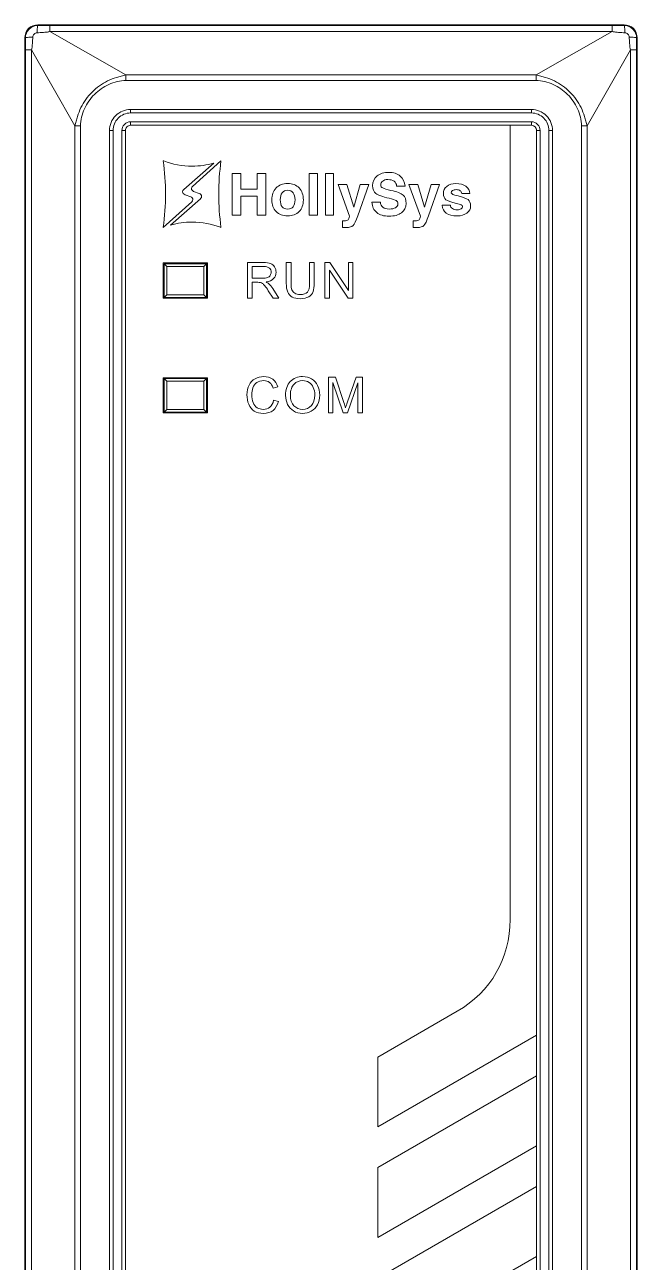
# Model space of a CAD drawing. Header units: millimetres. Extents: x 33157 to 59611, y -29750 to 1750.
# Drawn here: x 53864.6 to 53899.3, y -944.2 to -874.1 of the extents above; entities that cross this region are included whole.
import ezdxf

# ---------------------------------------------------------------- set-up
doc = ezdxf.new("R2010")
doc.units = ezdxf.units.MM
doc.layers.add('layer 1', color=7, linetype='Continuous', lineweight=18)

msp = doc.modelspace()

# ---------------------------------------------------------------- linework, layer by layer
at = {"layer": 'layer 1', "lineweight": 9}
for p, q in [((53865.355, -874.053), (53865.355, -874.09)), ((53866.019, -874.091), (53866.019, -874.433)), ((53897.891, -874.091), (53897.891, -874.433)), ((53898.555, -874.053), (53898.555, -874.09)), ((53864.605, -874.803), (53864.605, -973.303)), ((53899.305, -874.803), (53899.305, -874.803)), ((53899.305, -874.803), (53899.305, -973.303)), ((53864.643, -875.468), (53864.643, -875.468)), ((53864.643, -875.468), (53864.643, -972.639)), ((53864.985, -875.468), (53864.985, -875.468)), ((53864.985, -875.468), (53864.985, -972.639)), ((53898.926, -875.468), (53898.926, -972.639)), ((53899.267, -875.468), (53899.267, -972.639)), ((53870.336, -876.899), (53870.336, -877.216)), ((53893.574, -876.899), (53893.574, -877.216)), ((53870.605, -878.853), (53870.605, -879.053)), ((53893.305, -878.853), (53893.305, -879.053)), ((53867.451, -879.784), (53867.451, -968.323)), ((53867.767, -879.784), (53867.767, -968.323)), ((53869.405, -880.053), (53869.405, -880.053)), ((53869.405, -880.053), (53869.405, -968.053)), ((53869.605, -880.053), (53869.605, -880.053)), ((53869.605, -880.053), (53869.605, -968.053)), ((53870.105, -880.053), (53870.105, -968.053)), ((53870.305, -880.053), (53870.305, -968.053)), ((53870.605, -879.553), (53870.605, -879.753)), ((53893.305, -879.553), (53893.305, -879.753)), ((53893.605, -880.053), (53893.605, -880.053)), ((53893.605, -880.053), (53893.605, -968.053)), ((53893.805, -880.053), (53893.805, -880.053)), ((53893.805, -880.053), (53893.805, -968.053)), ((53894.305, -880.053), (53894.305, -968.053)), ((53894.505, -880.053), (53894.505, -968.053)), ((53896.143, -879.784), (53896.143, -879.784)), ((53896.143, -879.784), (53896.143, -968.323)), ((53896.459, -879.784), (53896.459, -879.784)), ((53896.459, -879.784), (53896.459, -968.323)), ((53872.455, -887.553), (53872.455, -889.553)), ((53872.505, -887.603), (53872.505, -889.503)), ((53872.655, -887.753), (53872.655, -889.353)), ((53874.755, -887.753), (53874.755, -889.353)), ((53874.905, -887.603), (53874.905, -889.503)), ((53874.955, -887.553), (53874.955, -889.553)), ((53872.455, -894.053), (53872.455, -896.053)), ((53874.955, -894.053), (53874.955, -896.053)), ((53872.505, -894.103), (53872.505, -896.003)), ((53872.655, -894.253), (53872.655, -895.853)), ((53874.755, -894.253), (53874.755, -895.853)), ((53874.905, -894.103), (53874.905, -896.003))]:
    msp.add_line(p, q, dxfattribs=at)
for points, knots in [([(53865.355, -874.053), (53865.156, -874.053), (53864.965, -874.132), (53864.825, -874.273), (53864.684, -874.414), (53864.605, -874.604), (53864.605, -874.803)], [0, 0, 0, 0, 169508.955892, 169508.955892, 169508.955892, 339017.911783, 339017.911783, 339017.911783, 339017.911783]), ([(53865.355, -874.09), (53865.166, -874.09), (53864.984, -874.165), (53864.851, -874.299), (53864.717, -874.433), (53864.642, -874.614), (53864.642, -874.803)], [0, 0, 0, 0, 169509.108378, 169509.108378, 169509.108378, 339018.216756, 339018.216756, 339018.216756, 339018.216756]), ([(53865.355, -874.09), (53865.351, -874.091), (53865.348, -874.095), (53865.345, -874.099), (53865.341, -874.107), (53865.338, -874.115), (53865.336, -874.123), (53865.332, -874.136), (53865.329, -874.148), (53865.327, -874.161), (53865.324, -874.178), (53865.321, -874.195), (53865.319, -874.212), (53865.313, -874.257), (53865.309, -874.302), (53865.306, -874.347), (53865.303, -874.402), (53865.301, -874.456), (53865.3, -874.511)], [0, 0, 0, 0, 143909.973189, 143909.973189, 143909.973189, 287819.946378, 287819.946378, 287819.946378, 431729.919566, 431729.919566, 431729.919566, 575639.892755, 575639.892755, 575639.892755, 719549.865944, 719549.865944, 719549.865944, 863459.839133, 863459.839133, 863459.839133, 863459.839133]), ([(53865.3, -874.511), (53865.36, -874.507), (53865.42, -874.504), (53865.48, -874.5), (53865.541, -874.497), (53865.601, -874.493), (53865.661, -874.488), (53865.721, -874.483), (53865.781, -874.477), (53865.842, -874.47), (53865.902, -874.463), (53865.963, -874.455), (53866.019, -874.433)], [0, 0, 0, 0, 150311.187247, 150311.187247, 150311.187247, 300622.374493, 300622.374493, 300622.374493, 450933.56174, 450933.56174, 450933.56174, 601244.748986, 601244.748986, 601244.748986, 601244.748986]), ([(53897.891, -874.433), (53897.919, -874.444), (53897.949, -874.451), (53897.978, -874.456), (53898.008, -874.462), (53898.038, -874.466), (53898.068, -874.47), (53898.128, -874.478), (53898.189, -874.483), (53898.249, -874.488), (53898.309, -874.493), (53898.37, -874.497), (53898.43, -874.5), (53898.49, -874.504), (53898.55, -874.507), (53898.611, -874.511)], [0, 0, 0, 0, 146470.775448, 146470.775448, 146470.775448, 292941.550896, 292941.550896, 292941.550896, 439412.326344, 439412.326344, 439412.326344, 585883.101791, 585883.101791, 585883.101791, 732353.877239, 732353.877239, 732353.877239, 732353.877239]), ([(53899.305, -874.803), (53899.305, -874.604), (53899.226, -874.414), (53899.085, -874.273), (53898.945, -874.132), (53898.754, -874.053), (53898.555, -874.053)], [0, 0, 0, 0, 169615.80112, 169615.80112, 169615.80112, 339231.60224, 339231.60224, 339231.60224, 339231.60224]), ([(53899.268, -874.803), (53899.268, -874.614), (53899.193, -874.433), (53899.059, -874.299), (53898.926, -874.165), (53898.744, -874.09), (53898.555, -874.09)], [0, 0, 0, 0, 169615.795303, 169615.795303, 169615.795303, 339231.590606, 339231.590606, 339231.590606, 339231.590606]), ([(53898.555, -874.09), (53898.559, -874.091), (53898.562, -874.095), (53898.565, -874.099), (53898.569, -874.107), (53898.572, -874.115), (53898.574, -874.123), (53898.578, -874.136), (53898.581, -874.148), (53898.583, -874.161), (53898.587, -874.178), (53898.589, -874.195), (53898.591, -874.212), (53898.597, -874.257), (53898.601, -874.302), (53898.604, -874.347), (53898.607, -874.402), (53898.61, -874.456), (53898.611, -874.511)], [0, 0, 0, 0, 143998.070346, 143998.070346, 143998.070346, 287996.140691, 287996.140691, 287996.140691, 431994.211037, 431994.211037, 431994.211037, 575992.281383, 575992.281383, 575992.281383, 719990.351728, 719990.351728, 719990.351728, 863988.422074, 863988.422074, 863988.422074, 863988.422074]), ([(53864.642, -874.803), (53864.643, -874.799), (53864.647, -874.796), (53864.651, -874.794), (53864.659, -874.789), (53864.667, -874.786), (53864.675, -874.784), (53864.687, -874.781), (53864.7, -874.778), (53864.713, -874.775), (53864.73, -874.772), (53864.747, -874.769), (53864.764, -874.767), (53864.809, -874.761), (53864.854, -874.757), (53864.899, -874.755), (53864.953, -874.751), (53865.008, -874.749), (53865.062, -874.748)], [0, 0, 0, 0, 143909.196778, 143909.196778, 143909.196778, 287818.393556, 287818.393556, 287818.393556, 431727.590334, 431727.590334, 431727.590334, 575636.787113, 575636.787113, 575636.787113, 719545.983891, 719545.983891, 719545.983891, 863455.180669, 863455.180669, 863455.180669, 863455.180669]), ([(53864.985, -875.468), (53864.996, -875.439), (53865.003, -875.41), (53865.008, -875.38), (53865.014, -875.35), (53865.018, -875.32), (53865.022, -875.29), (53865.029, -875.23), (53865.035, -875.17), (53865.04, -875.109), (53865.044, -875.049), (53865.048, -874.989), (53865.052, -874.929), (53865.056, -874.868), (53865.059, -874.808), (53865.062, -874.748)], [0, 0, 0, 0, 146382.516206, 146382.516206, 146382.516206, 292765.032413, 292765.032413, 292765.032413, 439147.548619, 439147.548619, 439147.548619, 585530.064825, 585530.064825, 585530.064825, 731912.581032, 731912.581032, 731912.581032, 731912.581032]), ([(53865.062, -874.748), (53865.066, -874.688), (53865.094, -874.629), (53865.137, -874.585), (53865.181, -874.542), (53865.24, -874.514), (53865.3, -874.511)], [0, 0, 0, 0, 169510.942541, 169510.942541, 169510.942541, 339021.885082, 339021.885082, 339021.885082, 339021.885082]), ([(53898.611, -874.511), (53898.67, -874.514), (53898.729, -874.542), (53898.773, -874.585), (53898.817, -874.629), (53898.845, -874.688), (53898.848, -874.748)], [0, 0, 0, 0, 169615.740918, 169615.740918, 169615.740918, 339231.481836, 339231.481836, 339231.481836, 339231.481836]), ([(53899.268, -874.803), (53899.268, -874.799), (53899.263, -874.796), (53899.259, -874.794), (53899.251, -874.789), (53899.243, -874.786), (53899.235, -874.784), (53899.223, -874.781), (53899.21, -874.778), (53899.197, -874.775), (53899.18, -874.772), (53899.163, -874.769), (53899.146, -874.767), (53899.101, -874.761), (53899.056, -874.757), (53899.011, -874.755), (53898.957, -874.751), (53898.902, -874.749), (53898.848, -874.748)], [0, 0, 0, 0, 144000.557112, 144000.557112, 144000.557112, 288001.114225, 288001.114225, 288001.114225, 432001.671337, 432001.671337, 432001.671337, 576002.228449, 576002.228449, 576002.228449, 720002.785562, 720002.785562, 720002.785562, 864003.342674, 864003.342674, 864003.342674, 864003.342674]), ([(53898.848, -874.748), (53898.851, -874.808), (53898.854, -874.868), (53898.858, -874.929), (53898.862, -874.989), (53898.866, -875.049), (53898.871, -875.109), (53898.875, -875.17), (53898.881, -875.23), (53898.888, -875.29), (53898.895, -875.35), (53898.904, -875.411), (53898.926, -875.468)], [0, 0, 0, 0, 150403.958262, 150403.958262, 150403.958262, 300807.916523, 300807.916523, 300807.916523, 451211.874785, 451211.874785, 451211.874785, 601615.833046, 601615.833046, 601615.833046, 601615.833046]), ([(53870.336, -876.899), (53870.248, -876.921), (53870.159, -876.941), (53870.071, -876.962), (53869.983, -876.984), (53869.895, -877.009), (53869.808, -877.036), (53869.635, -877.09), (53869.465, -877.156), (53869.302, -877.236), (53869.138, -877.316), (53868.982, -877.409), (53868.833, -877.514), (53868.685, -877.619), (53868.546, -877.737), (53868.417, -877.866), (53868.289, -877.994), (53868.171, -878.134), (53868.066, -878.282), (53867.96, -878.43), (53867.867, -878.587), (53867.788, -878.75), (53867.708, -878.914), (53867.642, -879.083), (53867.587, -879.257), (53867.56, -879.343), (53867.536, -879.431), (53867.514, -879.519), (53867.492, -879.607), (53867.473, -879.696), (53867.451, -879.784)], [0, 0, 0, 0, 138801.520947, 138801.520947, 138801.520947, 277603.041894, 277603.041894, 277603.041894, 416404.56284, 416404.56284, 416404.56284, 555206.083787, 555206.083787, 555206.083787, 694007.604734, 694007.604734, 694007.604734, 832809.125681, 832809.125681, 832809.125681, 971610.646628, 971610.646628, 971610.646628, 1110412.167574, 1110412.167574, 1110412.167574, 1249213.688521, 1249213.688521, 1249213.688521, 1388015.209468, 1388015.209468, 1388015.209468, 1388015.209468]), ([(53870.336, -877.216), (53870.17, -877.216), (53870.003, -877.238), (53869.841, -877.276), (53869.679, -877.314), (53869.521, -877.367), (53869.369, -877.435), (53869.066, -877.571), (53868.787, -877.764), (53868.551, -878), (53868.316, -878.236), (53868.123, -878.514), (53867.987, -878.817), (53867.919, -878.969), (53867.865, -879.127), (53867.827, -879.289), (53867.79, -879.452), (53867.767, -879.618), (53867.767, -879.784)], [0, 0, 0, 0, 143922.67596, 143922.67596, 143922.67596, 287845.35192, 287845.35192, 287845.35192, 431768.027881, 431768.027881, 431768.027881, 575690.703841, 575690.703841, 575690.703841, 719613.379801, 719613.379801, 719613.379801, 863536.055761, 863536.055761, 863536.055761, 863536.055761]), ([(53896.459, -879.784), (53896.437, -879.696), (53896.418, -879.607), (53896.396, -879.519), (53896.374, -879.431), (53896.35, -879.343), (53896.323, -879.257), (53896.268, -879.083), (53896.202, -878.913), (53896.122, -878.75), (53896.043, -878.587), (53895.95, -878.43), (53895.844, -878.282), (53895.739, -878.134), (53895.621, -877.994), (53895.493, -877.866), (53895.364, -877.737), (53895.225, -877.619), (53895.077, -877.514), (53894.929, -877.409), (53894.772, -877.316), (53894.608, -877.236), (53894.445, -877.156), (53894.275, -877.09), (53894.102, -877.036), (53894.015, -877.009), (53893.927, -876.984), (53893.839, -876.962), (53893.751, -876.941), (53893.663, -876.921), (53893.574, -876.899)], [0, 0, 0, 0, 138870.889552, 138870.889552, 138870.889552, 277741.779104, 277741.779104, 277741.779104, 416612.668656, 416612.668656, 416612.668656, 555483.558208, 555483.558208, 555483.558208, 694354.44776, 694354.44776, 694354.44776, 833225.337312, 833225.337312, 833225.337312, 972096.226864, 972096.226864, 972096.226864, 1110967.116416, 1110967.116416, 1110967.116416, 1249838.005969, 1249838.005969, 1249838.005969, 1388708.895521, 1388708.895521, 1388708.895521, 1388708.895521]), ([(53896.143, -879.784), (53896.143, -879.618), (53896.121, -879.452), (53896.083, -879.289), (53896.045, -879.127), (53895.991, -878.969), (53895.923, -878.817), (53895.787, -878.514), (53895.595, -878.236), (53895.359, -878), (53895.123, -877.764), (53894.844, -877.571), (53894.541, -877.435), (53894.389, -877.367), (53894.231, -877.314), (53894.069, -877.276), (53893.907, -877.238), (53893.741, -877.215), (53893.574, -877.216)], [0, 0, 0, 0, 143993.678512, 143993.678512, 143993.678512, 287987.357024, 287987.357024, 287987.357024, 431981.035535, 431981.035535, 431981.035535, 575974.714047, 575974.714047, 575974.714047, 719968.392559, 719968.392559, 719968.392559, 863962.071071, 863962.071071, 863962.071071, 863962.071071]), ([(53870.605, -878.853), (53870.287, -878.853), (53869.982, -878.98), (53869.757, -879.205), (53869.532, -879.43), (53869.405, -879.735), (53869.405, -880.053)], [0, 0, 0, 0, 169531.858361, 169531.858361, 169531.858361, 339063.716723, 339063.716723, 339063.716723, 339063.716723]), ([(53870.605, -879.053), (53870.34, -879.053), (53870.086, -879.159), (53869.898, -879.346), (53869.71, -879.534), (53869.605, -879.788), (53869.605, -880.053)], [0, 0, 0, 0, 169532.687288, 169532.687288, 169532.687288, 339065.374575, 339065.374575, 339065.374575, 339065.374575]), ([(53894.505, -880.053), (53894.505, -879.735), (53894.379, -879.43), (53894.154, -879.205), (53893.929, -878.98), (53893.623, -878.853), (53893.305, -878.853)], [0, 0, 0, 0, 169607.86881, 169607.86881, 169607.86881, 339215.737619, 339215.737619, 339215.737619, 339215.737619]), ([(53894.305, -880.053), (53894.305, -879.788), (53894.2, -879.534), (53894.012, -879.346), (53893.825, -879.159), (53893.57, -879.053), (53893.305, -879.053)], [0, 0, 0, 0, 169607.837258, 169607.837258, 169607.837258, 339215.674516, 339215.674516, 339215.674516, 339215.674516]), ([(53870.605, -879.553), (53870.472, -879.553), (53870.345, -879.606), (53870.252, -879.7), (53870.158, -879.794), (53870.105, -879.921), (53870.105, -880.053)], [0, 0, 0, 0, 169534.760079, 169534.760079, 169534.760079, 339069.520158, 339069.520158, 339069.520158, 339069.520158]), ([(53870.605, -879.753), (53870.526, -879.753), (53870.449, -879.785), (53870.393, -879.841), (53870.337, -879.897), (53870.305, -879.974), (53870.305, -880.053)], [0, 0, 0, 0, 169535.589158, 169535.589158, 169535.589158, 339071.178316, 339071.178316, 339071.178316, 339071.178316]), ([(53893.805, -880.053), (53893.805, -879.921), (53893.752, -879.794), (53893.659, -879.7), (53893.565, -879.606), (53893.438, -879.553), (53893.305, -879.553)], [0, 0, 0, 0, 169607.758702, 169607.758702, 169607.758702, 339215.517404, 339215.517404, 339215.517404, 339215.517404]), ([(53893.605, -880.053), (53893.605, -879.974), (53893.573, -879.897), (53893.517, -879.841), (53893.461, -879.785), (53893.385, -879.753), (53893.305, -879.753)], [0, 0, 0, 0, 169607.727239, 169607.727239, 169607.727239, 339215.454478, 339215.454478, 339215.454478, 339215.454478])]:
    msp.add_open_spline(points, degree=3, knots=knots, dxfattribs=at)
for points in [[(53898.555, -874.053), (53898.555, -874.053), (53865.355, -874.053), (53865.355, -874.053)], [(53865.355, -874.09), (53865.576, -874.091), (53865.798, -874.091), (53866.019, -874.091)], [(53866.019, -874.091), (53866.019, -874.091), (53897.891, -874.091), (53897.891, -874.091)], [(53866.019, -874.433), (53866.019, -874.433), (53897.891, -874.433), (53897.891, -874.433)], [(53866.019, -874.433), (53866.019, -874.433), (53870.336, -876.899), (53870.336, -876.899)], [(53897.891, -874.433), (53897.891, -874.433), (53893.574, -876.899), (53893.574, -876.899)], [(53897.891, -874.091), (53898.112, -874.091), (53898.334, -874.091), (53898.555, -874.09)], [(53864.642, -874.803), (53864.642, -874.803), (53864.605, -874.803), (53864.605, -874.803)], [(53864.643, -875.468), (53864.643, -875.246), (53864.642, -875.025), (53864.642, -874.803)], [(53899.268, -874.803), (53899.268, -875.025), (53899.267, -875.246), (53899.267, -875.468)], [(53899.268, -874.803), (53899.268, -874.803), (53899.305, -874.803), (53899.305, -874.803)], [(53864.643, -875.468), (53864.643, -875.468), (53864.985, -875.468), (53864.985, -875.468)], [(53864.985, -875.468), (53864.985, -875.468), (53867.451, -879.784), (53867.451, -879.784)], [(53898.926, -875.468), (53898.926, -875.468), (53896.459, -879.784), (53896.459, -879.784)], [(53899.267, -875.468), (53899.267, -875.468), (53898.926, -875.468), (53898.926, -875.468)], [(53893.574, -876.899), (53893.574, -876.899), (53870.336, -876.899), (53870.336, -876.899)], [(53893.574, -877.216), (53893.574, -877.216), (53870.336, -877.216), (53870.336, -877.216)], [(53870.605, -878.853), (53870.605, -878.853), (53893.305, -878.853), (53893.305, -878.853)], [(53870.605, -879.053), (53870.605, -879.053), (53893.305, -879.053), (53893.305, -879.053)], [(53867.767, -879.784), (53867.767, -879.784), (53867.451, -879.784), (53867.451, -879.784)], [(53869.405, -880.053), (53869.405, -880.053), (53869.605, -880.053), (53869.605, -880.053)], [(53870.305, -880.053), (53870.305, -880.053), (53870.105, -880.053), (53870.105, -880.053)], [(53893.305, -879.553), (53893.305, -879.553), (53870.605, -879.553), (53870.605, -879.553)], [(53893.305, -879.753), (53893.305, -879.753), (53870.605, -879.753), (53870.605, -879.753)], [(53893.605, -880.053), (53893.605, -880.053), (53893.805, -880.053), (53893.805, -880.053)], [(53894.505, -880.053), (53894.505, -880.053), (53894.305, -880.053), (53894.305, -880.053)], [(53896.143, -879.784), (53896.143, -879.784), (53896.459, -879.784), (53896.459, -879.784)], [(53874.955, -887.553), (53874.955, -887.553), (53872.455, -887.553), (53872.455, -887.553)], [(53872.505, -887.603), (53872.505, -887.603), (53874.955, -887.603), (53874.955, -887.603)], [(53872.505, -887.603), (53872.505, -887.603), (53872.655, -887.753), (53872.655, -887.753)], [(53874.755, -887.753), (53874.755, -887.753), (53872.655, -887.753), (53872.655, -887.753)], [(53874.905, -887.603), (53874.905, -887.603), (53874.755, -887.753), (53874.755, -887.753)], [(53872.505, -887.803), (53872.505, -887.803), (53872.455, -887.803), (53872.455, -887.803)], [(53872.505, -888.003), (53872.505, -888.003), (53872.455, -888.003), (53872.455, -888.003)], [(53872.455, -889.103), (53872.455, -889.103), (53872.505, -889.103), (53872.505, -889.103)], [(53872.455, -889.553), (53872.455, -889.553), (53874.955, -889.553), (53874.955, -889.553)], [(53872.455, -889.303), (53872.455, -889.303), (53872.505, -889.303), (53872.505, -889.303)], [(53872.505, -889.503), (53872.505, -889.503), (53874.955, -889.503), (53874.955, -889.503)], [(53872.505, -889.503), (53872.505, -889.503), (53872.655, -889.353), (53872.655, -889.353)], [(53872.655, -889.353), (53872.655, -889.353), (53874.755, -889.353), (53874.755, -889.353)], [(53874.905, -889.503), (53874.905, -889.503), (53874.755, -889.353), (53874.755, -889.353)], [(53874.955, -894.053), (53874.955, -894.053), (53872.455, -894.053), (53872.455, -894.053)], [(53872.505, -894.303), (53872.505, -894.303), (53872.455, -894.303), (53872.455, -894.303)], [(53872.505, -894.503), (53872.505, -894.503), (53872.455, -894.503), (53872.455, -894.503)], [(53872.505, -894.103), (53872.505, -894.103), (53874.955, -894.103), (53874.955, -894.103)], [(53872.505, -894.103), (53872.505, -894.103), (53872.655, -894.253), (53872.655, -894.253)], [(53874.755, -894.253), (53874.755, -894.253), (53872.655, -894.253), (53872.655, -894.253)], [(53874.905, -894.103), (53874.905, -894.103), (53874.755, -894.253), (53874.755, -894.253)], [(53872.455, -896.053), (53872.455, -896.053), (53874.955, -896.053), (53874.955, -896.053)], [(53872.455, -895.603), (53872.455, -895.603), (53872.505, -895.603), (53872.505, -895.603)], [(53872.455, -895.803), (53872.455, -895.803), (53872.505, -895.803), (53872.505, -895.803)], [(53872.505, -896.003), (53872.505, -896.003), (53874.955, -896.003), (53874.955, -896.003)], [(53872.505, -896.003), (53872.505, -896.003), (53872.655, -895.853), (53872.655, -895.853)], [(53872.655, -895.853), (53872.655, -895.853), (53874.755, -895.853), (53874.755, -895.853)], [(53874.905, -896.003), (53874.905, -896.003), (53874.755, -895.853), (53874.755, -895.853)]]:
    msp.add_open_spline(points, degree=3, dxfattribs=at)
at = {"layer": 'layer 1'}
for points, knots in [([(53892.105, -879.753), (53892.105, -879.753), (53893.305, -879.753), (53893.305, -879.753), (53893.47, -879.753), (53893.605, -879.888), (53893.605, -880.053), (53893.605, -880.053), (53893.605, -931.31), (53893.605, -931.31), (53893.605, -931.31), (53884.605, -936.506), (53884.605, -936.506), (53884.605, -936.506), (53884.605, -932.549), (53884.605, -932.549), (53884.605, -932.549), (53889.105, -929.951), (53889.105, -929.951), (53891.013, -928.849), (53892.105, -926.958), (53892.105, -924.755), (53892.105, -924.755), (53892.105, -879.753), (53892.105, -879.753)], [0, 0, 0, 0, 140774.351395, 140774.351395, 140774.351395, 281548.70279, 281548.70279, 281548.70279, 422323.054185, 422323.054185, 422323.054185, 563097.40558, 563097.40558, 563097.40558, 703871.756975, 703871.756975, 703871.756975, 844646.10837, 844646.10837, 844646.10837, 985420.459765, 985420.459765, 985420.459765, 1126194.81116, 1126194.81116, 1126194.81116, 1126194.81116]), ([(53874.01, -883.803), (53874.01, -883.803), (53874.01, -883.803), (53874.01, -883.803), (53874.01, -883.803), (53873.684, -883.684), (53873.684, -883.684), (53873.607, -883.667), (53873.549, -883.599), (53873.549, -883.517), (53873.549, -883.466), (53873.572, -883.421), (53873.608, -883.39), (53873.608, -883.39), (53873.608, -883.388), (53873.608, -883.388), (53873.608, -883.388), (53875.317, -881.894), (53875.317, -881.894), (53874.926, -882.006), (53874.514, -882.067), (53874.088, -882.067), (53873.521, -882.067), (53872.979, -881.96), (53872.48, -881.767), (53872.472, -881.764), (53872.463, -881.761), (53872.455, -881.758), (53872.455, -881.758), (53872.455, -881.769), (53872.455, -881.769), (53872.538, -882.384), (53872.581, -883.011), (53872.581, -883.648), (53872.581, -884.286), (53872.538, -884.913), (53872.455, -885.527), (53872.455, -885.527), (53872.455, -885.541), (53872.455, -885.541), (53872.455, -885.541), (53874.076, -884.088), (53874.076, -884.088), (53874.076, -884.088), (53874.076, -884.087), (53874.076, -884.087), (53874.108, -884.056), (53874.129, -884.013), (53874.129, -883.964), (53874.129, -883.889), (53874.079, -883.825), (53874.01, -883.803)], [0, 0, 0, 0, 135627.76017, 135627.76017, 135627.76017, 271255.52034, 271255.52034, 271255.52034, 406883.28051, 406883.28051, 406883.28051, 542511.04068, 542511.04068, 542511.04068, 678138.800849, 678138.800849, 678138.800849, 813766.561019, 813766.561019, 813766.561019, 949394.321189, 949394.321189, 949394.321189, 1085022.081359, 1085022.081359, 1085022.081359, 1220649.841529, 1220649.841529, 1220649.841529, 1356277.601699, 1356277.601699, 1356277.601699, 1491905.361869, 1491905.361869, 1491905.361869, 1627533.122039, 1627533.122039, 1627533.122039, 1763160.882209, 1763160.882209, 1763160.882209, 1898788.642378, 1898788.642378, 1898788.642378, 2034416.402548, 2034416.402548, 2034416.402548, 2170044.162718, 2170044.162718, 2170044.162718, 2305671.922888, 2305671.922888, 2305671.922888, 2305671.922888]), ([(53874.166, -883.495), (53874.166, -883.495), (53874.166, -883.495), (53874.166, -883.495), (53874.166, -883.495), (53874.492, -883.614), (53874.492, -883.614), (53874.57, -883.631), (53874.627, -883.699), (53874.627, -883.781), (53874.627, -883.832), (53874.604, -883.877), (53874.569, -883.908), (53874.569, -883.908), (53874.569, -883.91), (53874.569, -883.91), (53874.569, -883.91), (53872.86, -885.404), (53872.86, -885.404), (53873.25, -885.292), (53873.662, -885.232), (53874.088, -885.232), (53874.656, -885.232), (53875.198, -885.338), (53875.697, -885.532), (53875.705, -885.535), (53875.713, -885.537), (53875.722, -885.54), (53875.722, -885.54), (53875.722, -885.529), (53875.722, -885.529), (53875.639, -884.914), (53875.595, -884.287), (53875.595, -883.65), (53875.595, -883.012), (53875.639, -882.385), (53875.722, -881.771), (53875.722, -881.771), (53875.722, -881.757), (53875.722, -881.757), (53875.722, -881.757), (53874.1, -883.21), (53874.1, -883.21), (53874.1, -883.21), (53874.1, -883.211), (53874.1, -883.211), (53874.068, -883.242), (53874.048, -883.285), (53874.048, -883.334), (53874.048, -883.41), (53874.098, -883.473), (53874.166, -883.495)], [0, 0, 0, 0, 135632.907278, 135632.907278, 135632.907278, 271265.814556, 271265.814556, 271265.814556, 406898.721834, 406898.721834, 406898.721834, 542531.629113, 542531.629113, 542531.629113, 678164.536391, 678164.536391, 678164.536391, 813797.443669, 813797.443669, 813797.443669, 949430.350947, 949430.350947, 949430.350947, 1085063.258225, 1085063.258225, 1085063.258225, 1220696.165503, 1220696.165503, 1220696.165503, 1356329.072782, 1356329.072782, 1356329.072782, 1491961.98006, 1491961.98006, 1491961.98006, 1627594.887338, 1627594.887338, 1627594.887338, 1763227.794616, 1763227.794616, 1763227.794616, 1898860.701894, 1898860.701894, 1898860.701894, 2034493.609172, 2034493.609172, 2034493.609172, 2170126.51645, 2170126.51645, 2170126.51645, 2305759.423729, 2305759.423729, 2305759.423729, 2305759.423729]), ([(53876.358, -882.484), (53876.358, -882.484), (53876.603, -882.484), (53876.603, -882.484), (53876.603, -882.484), (53876.85, -882.484), (53876.85, -882.484), (53876.85, -882.484), (53876.85, -883.366), (53876.85, -883.366), (53876.85, -883.366), (53877.771, -883.366), (53877.771, -883.366), (53877.771, -883.366), (53877.771, -882.484), (53877.771, -882.484), (53877.771, -882.484), (53878.016, -882.484), (53878.016, -882.484), (53878.016, -882.484), (53878.263, -882.484), (53878.263, -882.484), (53878.263, -882.484), (53878.263, -884.839), (53878.263, -884.839), (53878.263, -884.839), (53878.018, -884.839), (53878.018, -884.839), (53878.018, -884.839), (53877.771, -884.839), (53877.771, -884.839), (53877.771, -884.839), (53877.771, -883.771), (53877.771, -883.771), (53877.771, -883.771), (53876.85, -883.771), (53876.85, -883.771), (53876.85, -883.771), (53876.85, -884.839), (53876.85, -884.839), (53876.85, -884.839), (53876.605, -884.839), (53876.605, -884.839), (53876.605, -884.839), (53876.358, -884.839), (53876.358, -884.839), (53876.358, -884.839), (53876.358, -882.484), (53876.358, -882.484)], [0, 0, 0, 0, 135947.358044, 135947.358044, 135947.358044, 271894.716089, 271894.716089, 271894.716089, 407842.074133, 407842.074133, 407842.074133, 543789.432178, 543789.432178, 543789.432178, 679736.790222, 679736.790222, 679736.790222, 815684.148267, 815684.148267, 815684.148267, 951631.506311, 951631.506311, 951631.506311, 1087578.864356, 1087578.864356, 1087578.864356, 1223526.2224, 1223526.2224, 1223526.2224, 1359473.580444, 1359473.580444, 1359473.580444, 1495420.938489, 1495420.938489, 1495420.938489, 1631368.296533, 1631368.296533, 1631368.296533, 1767315.654578, 1767315.654578, 1767315.654578, 1903263.012622, 1903263.012622, 1903263.012622, 2039210.370667, 2039210.370667, 2039210.370667, 2175157.728711, 2175157.728711, 2175157.728711, 2175157.728711]), ([(53880.725, -882.484), (53880.725, -882.484), (53880.954, -882.484), (53880.954, -882.484), (53880.954, -882.484), (53881.184, -882.484), (53881.184, -882.484), (53881.184, -882.484), (53881.184, -884.839), (53881.184, -884.839), (53881.184, -884.839), (53880.956, -884.839), (53880.956, -884.839), (53880.956, -884.839), (53880.725, -884.839), (53880.725, -884.839), (53880.725, -884.839), (53880.725, -882.484), (53880.725, -882.484)], [0, 0, 0, 0, 143962.377399, 143962.377399, 143962.377399, 287924.754798, 287924.754798, 287924.754798, 431887.132197, 431887.132197, 431887.132197, 575849.509597, 575849.509597, 575849.509597, 719811.886996, 719811.886996, 719811.886996, 863774.264395, 863774.264395, 863774.264395, 863774.264395]), ([(53881.637, -882.484), (53881.637, -882.484), (53881.866, -882.484), (53881.866, -882.484), (53881.866, -882.484), (53882.096, -882.484), (53882.096, -882.484), (53882.096, -882.484), (53882.096, -884.839), (53882.096, -884.839), (53882.096, -884.839), (53881.867, -884.839), (53881.867, -884.839), (53881.867, -884.839), (53881.637, -884.839), (53881.637, -884.839), (53881.637, -884.839), (53881.637, -882.484), (53881.637, -882.484)], [0, 0, 0, 0, 143964.792596, 143964.792596, 143964.792596, 287929.585192, 287929.585192, 287929.585192, 431894.377789, 431894.377789, 431894.377789, 575859.170385, 575859.170385, 575859.170385, 719823.962981, 719823.962981, 719823.962981, 863788.755577, 863788.755577, 863788.755577, 863788.755577]), ([(53885.675, -883.192), (53885.666, -883.08), (53885.617, -882.99), (53885.527, -882.925), (53885.438, -882.859), (53885.321, -882.826), (53885.177, -882.826), (53885.052, -882.826), (53884.954, -882.853), (53884.884, -882.908), (53884.813, -882.963), (53884.778, -883.04), (53884.778, -883.138), (53884.778, -883.208), (53884.815, -883.263), (53884.889, -883.301), (53884.961, -883.34), (53885.116, -883.385), (53885.352, -883.437), (53885.694, -883.514), (53885.924, -883.603), (53886.039, -883.703), (53886.154, -883.803), (53886.212, -883.962), (53886.212, -884.182), (53886.212, -884.403), (53886.125, -884.579), (53885.951, -884.708), (53885.777, -884.838), (53885.542, -884.903), (53885.245, -884.903), (53884.947, -884.903), (53884.714, -884.834), (53884.546, -884.696), (53884.379, -884.559), (53884.289, -884.363), (53884.277, -884.109), (53884.277, -884.109), (53884.751, -884.109), (53884.751, -884.109), (53884.756, -884.233), (53884.802, -884.329), (53884.887, -884.397), (53884.973, -884.464), (53885.092, -884.498), (53885.245, -884.498), (53885.402, -884.498), (53885.524, -884.472), (53885.612, -884.422), (53885.701, -884.371), (53885.745, -884.301), (53885.745, -884.211), (53885.745, -884.122), (53885.713, -884.057), (53885.649, -884.016), (53885.587, -883.974), (53885.455, -883.931), (53885.252, -883.886), (53884.878, -883.803), (53884.629, -883.712), (53884.502, -883.615), (53884.377, -883.519), (53884.315, -883.369), (53884.315, -883.165), (53884.315, -882.937), (53884.398, -882.755), (53884.563, -882.621), (53884.729, -882.487), (53884.953, -882.42), (53885.235, -882.42), (53885.499, -882.42), (53885.713, -882.49), (53885.879, -882.629), (53886.044, -882.768), (53886.136, -882.956), (53886.155, -883.192), (53886.155, -883.192), (53885.675, -883.192), (53885.675, -883.192)], [0, 0, 0, 0, 134119.717113, 134119.717113, 134119.717113, 268239.434226, 268239.434226, 268239.434226, 402359.151339, 402359.151339, 402359.151339, 536478.868452, 536478.868452, 536478.868452, 670598.585565, 670598.585565, 670598.585565, 804718.302679, 804718.302679, 804718.302679, 938838.019792, 938838.019792, 938838.019792, 1072957.736905, 1072957.736905, 1072957.736905, 1207077.454018, 1207077.454018, 1207077.454018, 1341197.171131, 1341197.171131, 1341197.171131, 1475316.888244, 1475316.888244, 1475316.888244, 1609436.605357, 1609436.605357, 1609436.605357, 1743556.32247, 1743556.32247, 1743556.32247, 1877676.039583, 1877676.039583, 1877676.039583, 2011795.756696, 2011795.756696, 2011795.756696, 2145915.473809, 2145915.473809, 2145915.473809, 2280035.190922, 2280035.190922, 2280035.190922, 2414154.908036, 2414154.908036, 2414154.908036, 2548274.625149, 2548274.625149, 2548274.625149, 2682394.342262, 2682394.342262, 2682394.342262, 2816514.059375, 2816514.059375, 2816514.059375, 2950633.776488, 2950633.776488, 2950633.776488, 3084753.493601, 3084753.493601, 3084753.493601, 3218873.210714, 3218873.210714, 3218873.210714, 3352992.927827, 3352992.927827, 3352992.927827, 3487112.64494, 3487112.64494, 3487112.64494, 3487112.64494]), ([(53878.848, -884.64), (53878.688, -884.476), (53878.607, -884.256), (53878.607, -883.978), (53878.607, -883.694), (53878.688, -883.469), (53878.848, -883.302), (53879.009, -883.135), (53879.226, -883.051), (53879.498, -883.051), (53879.773, -883.051), (53879.99, -883.135), (53880.15, -883.302), (53880.311, -883.469), (53880.391, -883.694), (53880.391, -883.978), (53880.391, -884.256), (53880.311, -884.476), (53880.15, -884.64), (53879.99, -884.803), (53879.773, -884.884), (53879.498, -884.884), (53879.226, -884.884), (53879.009, -884.803), (53878.848, -884.64)], [0, 0, 0, 0, 140756.698481, 140756.698481, 140756.698481, 281513.396962, 281513.396962, 281513.396962, 422270.095443, 422270.095443, 422270.095443, 563026.793924, 563026.793924, 563026.793924, 703783.492405, 703783.492405, 703783.492405, 844540.190886, 844540.190886, 844540.190886, 985296.889367, 985296.889367, 985296.889367, 1126053.587848, 1126053.587848, 1126053.587848, 1126053.587848]), ([(53879.811, -884.365), (53879.883, -884.275), (53879.919, -884.145), (53879.919, -883.973), (53879.919, -883.797), (53879.883, -883.664), (53879.811, -883.573), (53879.74, -883.482), (53879.635, -883.436), (53879.498, -883.436), (53879.361, -883.436), (53879.257, -883.482), (53879.186, -883.573), (53879.115, -883.664), (53879.079, -883.797), (53879.079, -883.973), (53879.079, -884.145), (53879.115, -884.275), (53879.186, -884.365), (53879.257, -884.455), (53879.361, -884.5), (53879.498, -884.5), (53879.635, -884.5), (53879.74, -884.455), (53879.811, -884.365)], [0, 0, 0, 0, 140757.904052, 140757.904052, 140757.904052, 281515.808104, 281515.808104, 281515.808104, 422273.712157, 422273.712157, 422273.712157, 563031.616209, 563031.616209, 563031.616209, 703789.520261, 703789.520261, 703789.520261, 844547.424313, 844547.424313, 844547.424313, 985305.328365, 985305.328365, 985305.328365, 1126063.232418, 1126063.232418, 1126063.232418, 1126063.232418]), ([(53883.466, -884.876), (53883.365, -885.17), (53883.279, -885.354), (53883.207, -885.429), (53883.136, -885.504), (53883.008, -885.541), (53882.824, -885.541), (53882.824, -885.541), (53882.605, -885.536), (53882.605, -885.536), (53882.605, -885.536), (53882.605, -885.168), (53882.605, -885.168), (53882.615, -885.172), (53882.645, -885.174), (53882.693, -885.174), (53882.816, -885.174), (53882.896, -885.149), (53882.933, -885.099), (53882.957, -885.067), (53882.98, -885.001), (53883.004, -884.9), (53883.004, -884.9), (53882.354, -883.097), (53882.354, -883.097), (53882.354, -883.097), (53882.607, -883.097), (53882.607, -883.097), (53882.607, -883.097), (53882.861, -883.097), (53882.861, -883.097), (53882.861, -883.097), (53883.24, -884.39), (53883.24, -884.39), (53883.24, -884.39), (53883.241, -884.39), (53883.241, -884.39), (53883.241, -884.39), (53883.61, -883.097), (53883.61, -883.097), (53883.61, -883.097), (53883.85, -883.097), (53883.85, -883.097), (53883.85, -883.097), (53884.091, -883.097), (53884.091, -883.097), (53884.091, -883.097), (53883.466, -884.876), (53883.466, -884.876)], [0, 0, 0, 0, 135963.698313, 135963.698313, 135963.698313, 271927.396626, 271927.396626, 271927.396626, 407891.094939, 407891.094939, 407891.094939, 543854.793251, 543854.793251, 543854.793251, 679818.491564, 679818.491564, 679818.491564, 815782.189877, 815782.189877, 815782.189877, 951745.88819, 951745.88819, 951745.88819, 1087709.586503, 1087709.586503, 1087709.586503, 1223673.284816, 1223673.284816, 1223673.284816, 1359636.983128, 1359636.983128, 1359636.983128, 1495600.681441, 1495600.681441, 1495600.681441, 1631564.379754, 1631564.379754, 1631564.379754, 1767528.078067, 1767528.078067, 1767528.078067, 1903491.77638, 1903491.77638, 1903491.77638, 2039455.474693, 2039455.474693, 2039455.474693, 2175419.173005, 2175419.173005, 2175419.173005, 2175419.173005]), ([(53887.479, -884.876), (53887.378, -885.17), (53887.292, -885.354), (53887.22, -885.429), (53887.149, -885.504), (53887.021, -885.541), (53886.837, -885.541), (53886.837, -885.541), (53886.618, -885.536), (53886.618, -885.536), (53886.618, -885.536), (53886.618, -885.168), (53886.618, -885.168), (53886.628, -885.172), (53886.658, -885.174), (53886.706, -885.174), (53886.829, -885.174), (53886.909, -885.149), (53886.946, -885.099), (53886.97, -885.067), (53886.993, -885.001), (53887.017, -884.9), (53887.017, -884.9), (53886.367, -883.097), (53886.367, -883.097), (53886.367, -883.097), (53886.62, -883.097), (53886.62, -883.097), (53886.62, -883.097), (53886.874, -883.097), (53886.874, -883.097), (53886.874, -883.097), (53887.253, -884.39), (53887.253, -884.39), (53887.253, -884.39), (53887.254, -884.39), (53887.254, -884.39), (53887.254, -884.39), (53887.623, -883.097), (53887.623, -883.097), (53887.623, -883.097), (53887.863, -883.097), (53887.863, -883.097), (53887.863, -883.097), (53888.103, -883.097), (53888.103, -883.097), (53888.103, -883.097), (53887.479, -884.876), (53887.479, -884.876)], [0, 0, 0, 0, 135973.740308, 135973.740308, 135973.740308, 271947.480616, 271947.480616, 271947.480616, 407921.220924, 407921.220924, 407921.220924, 543894.961232, 543894.961232, 543894.961232, 679868.70154, 679868.70154, 679868.70154, 815842.441848, 815842.441848, 815842.441848, 951816.182155, 951816.182155, 951816.182155, 1087789.922463, 1087789.922463, 1087789.922463, 1223763.662771, 1223763.662771, 1223763.662771, 1359737.403079, 1359737.403079, 1359737.403079, 1495711.143387, 1495711.143387, 1495711.143387, 1631684.883695, 1631684.883695, 1631684.883695, 1767658.624003, 1767658.624003, 1767658.624003, 1903632.364311, 1903632.364311, 1903632.364311, 2039606.104619, 2039606.104619, 2039606.104619, 2175579.844927, 2175579.844927, 2175579.844927, 2175579.844927]), ([(53889.359, -883.62), (53889.359, -883.553), (53889.331, -883.499), (53889.276, -883.458), (53889.22, -883.417), (53889.147, -883.397), (53889.055, -883.397), (53888.966, -883.397), (53888.897, -883.412), (53888.847, -883.442), (53888.797, -883.473), (53888.772, -883.515), (53888.772, -883.57), (53888.772, -883.608), (53888.801, -883.641), (53888.857, -883.669), (53888.913, -883.696), (53889.012, -883.725), (53889.154, -883.757), (53889.436, -883.82), (53889.625, -883.889), (53889.72, -883.964), (53889.815, -884.039), (53889.863, -884.156), (53889.863, -884.316), (53889.863, -884.487), (53889.794, -884.624), (53889.655, -884.728), (53889.517, -884.832), (53889.334, -884.884), (53889.108, -884.884), (53888.84, -884.884), (53888.633, -884.833), (53888.488, -884.731), (53888.343, -884.628), (53888.266, -884.479), (53888.257, -884.282), (53888.257, -884.282), (53888.724, -884.282), (53888.724, -884.282), (53888.728, -884.363), (53888.763, -884.425), (53888.831, -884.471), (53888.899, -884.516), (53888.991, -884.539), (53889.108, -884.539), (53889.199, -884.539), (53889.271, -884.523), (53889.323, -884.492), (53889.375, -884.46), (53889.401, -884.416), (53889.401, -884.359), (53889.401, -884.32), (53889.376, -884.286), (53889.326, -884.259), (53889.276, -884.232), (53889.188, -884.205), (53889.062, -884.177), (53888.767, -884.111), (53888.57, -884.041), (53888.47, -883.967), (53888.371, -883.895), (53888.322, -883.782), (53888.322, -883.629), (53888.322, -883.456), (53888.386, -883.317), (53888.515, -883.211), (53888.643, -883.104), (53888.813, -883.051), (53889.023, -883.051), (53889.26, -883.051), (53889.451, -883.103), (53889.596, -883.208), (53889.742, -883.312), (53889.814, -883.449), (53889.814, -883.62), (53889.814, -883.62), (53889.814, -883.62), (53889.814, -883.62), (53889.814, -883.62), (53889.359, -883.62), (53889.359, -883.62)], [0, 0, 0, 0, 134004.603208, 134004.603208, 134004.603208, 268009.206415, 268009.206415, 268009.206415, 402013.809623, 402013.809623, 402013.809623, 536018.41283, 536018.41283, 536018.41283, 670023.016038, 670023.016038, 670023.016038, 804027.619245, 804027.619245, 804027.619245, 938032.222453, 938032.222453, 938032.222453, 1072036.825661, 1072036.825661, 1072036.825661, 1206041.428868, 1206041.428868, 1206041.428868, 1340046.032076, 1340046.032076, 1340046.032076, 1474050.635283, 1474050.635283, 1474050.635283, 1608055.238491, 1608055.238491, 1608055.238491, 1742059.841698, 1742059.841698, 1742059.841698, 1876064.444906, 1876064.444906, 1876064.444906, 2010069.048113, 2010069.048113, 2010069.048113, 2144073.651321, 2144073.651321, 2144073.651321, 2278078.254529, 2278078.254529, 2278078.254529, 2412082.857736, 2412082.857736, 2412082.857736, 2546087.460944, 2546087.460944, 2546087.460944, 2680092.064151, 2680092.064151, 2680092.064151, 2814096.667359, 2814096.667359, 2814096.667359, 2948101.270566, 2948101.270566, 2948101.270566, 3082105.873774, 3082105.873774, 3082105.873774, 3216110.476982, 3216110.476982, 3216110.476982, 3350115.080189, 3350115.080189, 3350115.080189, 3484119.683397, 3484119.683397, 3484119.683397, 3618124.286604, 3618124.286604, 3618124.286604, 3618124.286604]), ([(53877.228, -889.546), (53877.228, -889.546), (53877.228, -887.525), (53877.228, -887.525), (53877.228, -887.525), (53878.123, -887.525), (53878.123, -887.525), (53878.304, -887.525), (53878.44, -887.544), (53878.534, -887.58), (53878.628, -887.616), (53878.702, -887.68), (53878.758, -887.772), (53878.814, -887.864), (53878.842, -887.965), (53878.842, -888.076), (53878.842, -888.22), (53878.796, -888.341), (53878.703, -888.439), (53878.61, -888.537), (53878.467, -888.599), (53878.273, -888.626), (53878.344, -888.66), (53878.398, -888.694), (53878.435, -888.727), (53878.513, -888.798), (53878.587, -888.888), (53878.656, -888.996), (53878.656, -888.996), (53879.005, -889.546), (53879.005, -889.546), (53879.005, -889.546), (53878.671, -889.546), (53878.671, -889.546), (53878.671, -889.546), (53878.404, -889.126), (53878.404, -889.126), (53878.327, -889.004), (53878.262, -888.911), (53878.212, -888.847), (53878.161, -888.782), (53878.116, -888.738), (53878.076, -888.712), (53878.036, -888.686), (53877.995, -888.668), (53877.954, -888.658), (53877.924, -888.652), (53877.875, -888.649), (53877.805, -888.649), (53877.805, -888.649), (53877.496, -888.649), (53877.496, -888.649), (53877.496, -888.649), (53877.496, -889.546), (53877.496, -889.546), (53877.496, -889.546), (53877.228, -889.546), (53877.228, -889.546)], [0, 0, 0, 0, 135173.112846, 135173.112846, 135173.112846, 270346.225693, 270346.225693, 270346.225693, 405519.338539, 405519.338539, 405519.338539, 540692.451386, 540692.451386, 540692.451386, 675865.564232, 675865.564232, 675865.564232, 811038.677079, 811038.677079, 811038.677079, 946211.789925, 946211.789925, 946211.789925, 1081384.902772, 1081384.902772, 1081384.902772, 1216558.015618, 1216558.015618, 1216558.015618, 1351731.128465, 1351731.128465, 1351731.128465, 1486904.241311, 1486904.241311, 1486904.241311, 1622077.354158, 1622077.354158, 1622077.354158, 1757250.467004, 1757250.467004, 1757250.467004, 1892423.579851, 1892423.579851, 1892423.579851, 2027596.692697, 2027596.692697, 2027596.692697, 2162769.805544, 2162769.805544, 2162769.805544, 2297942.91839, 2297942.91839, 2297942.91839, 2433116.031237, 2433116.031237, 2433116.031237, 2568289.144083, 2568289.144083, 2568289.144083, 2568289.144083]), ([(53877.496, -888.417), (53877.496, -888.417), (53878.07, -888.417), (53878.07, -888.417), (53878.192, -888.417), (53878.287, -888.405), (53878.356, -888.379), (53878.424, -888.354), (53878.477, -888.314), (53878.512, -888.258), (53878.548, -888.202), (53878.566, -888.142), (53878.566, -888.077), (53878.566, -887.981), (53878.531, -887.902), (53878.462, -887.841), (53878.393, -887.779), (53878.284, -887.748), (53878.135, -887.748), (53878.135, -887.748), (53877.496, -887.748), (53877.496, -887.748), (53877.496, -887.748), (53877.496, -888.417), (53877.496, -888.417)], [0, 0, 0, 0, 140760.753577, 140760.753577, 140760.753577, 281521.507155, 281521.507155, 281521.507155, 422282.260732, 422282.260732, 422282.260732, 563043.014309, 563043.014309, 563043.014309, 703803.767887, 703803.767887, 703803.767887, 844564.521464, 844564.521464, 844564.521464, 985325.275041, 985325.275041, 985325.275041, 1126086.028619, 1126086.028619, 1126086.028619, 1126086.028619]), ([(53880.741, -887.525), (53880.741, -887.525), (53881.009, -887.525), (53881.009, -887.525), (53881.009, -887.525), (53881.009, -888.692), (53881.009, -888.692), (53881.009, -888.896), (53880.986, -889.057), (53880.94, -889.176), (53880.894, -889.295), (53880.811, -889.393), (53880.692, -889.468), (53880.572, -889.542), (53880.415, -889.58), (53880.22, -889.58), (53880.032, -889.58), (53879.877, -889.548), (53879.757, -889.482), (53879.637, -889.417), (53879.551, -889.323), (53879.5, -889.199), (53879.449, -889.075), (53879.423, -888.906), (53879.423, -888.692), (53879.423, -888.692), (53879.423, -887.525), (53879.423, -887.525), (53879.423, -887.525), (53879.691, -887.525), (53879.691, -887.525), (53879.691, -887.525), (53879.691, -888.692), (53879.691, -888.692), (53879.691, -888.867), (53879.707, -888.997), (53879.74, -889.08), (53879.772, -889.163), (53879.828, -889.228), (53879.907, -889.272), (53879.986, -889.318), (53880.083, -889.34), (53880.197, -889.34), (53880.393, -889.34), (53880.533, -889.295), (53880.616, -889.207), (53880.699, -889.117), (53880.741, -888.946), (53880.741, -888.692), (53880.741, -888.692), (53880.741, -887.525), (53880.741, -887.525)], [0, 0, 0, 0, 135651.776673, 135651.776673, 135651.776673, 271303.553347, 271303.553347, 271303.553347, 406955.33002, 406955.33002, 406955.33002, 542607.106693, 542607.106693, 542607.106693, 678258.883367, 678258.883367, 678258.883367, 813910.66004, 813910.66004, 813910.66004, 949562.436713, 949562.436713, 949562.436713, 1085214.213387, 1085214.213387, 1085214.213387, 1220865.99006, 1220865.99006, 1220865.99006, 1356517.766733, 1356517.766733, 1356517.766733, 1492169.543407, 1492169.543407, 1492169.543407, 1627821.32008, 1627821.32008, 1627821.32008, 1763473.096753, 1763473.096753, 1763473.096753, 1899124.873427, 1899124.873427, 1899124.873427, 2034776.6501, 2034776.6501, 2034776.6501, 2170428.426773, 2170428.426773, 2170428.426773, 2306080.203447, 2306080.203447, 2306080.203447, 2306080.203447]), ([(53881.609, -889.546), (53881.609, -889.546), (53881.609, -887.525), (53881.609, -887.525), (53881.609, -887.525), (53881.884, -887.525), (53881.884, -887.525), (53881.884, -887.525), (53882.944, -889.112), (53882.944, -889.112), (53882.944, -889.112), (53882.944, -887.525), (53882.944, -887.525), (53882.944, -887.525), (53883.201, -887.525), (53883.201, -887.525), (53883.201, -887.525), (53883.201, -889.546), (53883.201, -889.546), (53883.201, -889.546), (53882.926, -889.546), (53882.926, -889.546), (53882.926, -889.546), (53881.866, -887.96), (53881.866, -887.96), (53881.866, -887.96), (53881.866, -889.546), (53881.866, -889.546), (53881.866, -889.546), (53881.609, -889.546), (53881.609, -889.546)], [0, 0, 0, 0, 138846.265153, 138846.265153, 138846.265153, 277692.530307, 277692.530307, 277692.530307, 416538.79546, 416538.79546, 416538.79546, 555385.060614, 555385.060614, 555385.060614, 694231.325767, 694231.325767, 694231.325767, 833077.590921, 833077.590921, 833077.590921, 971923.856074, 971923.856074, 971923.856074, 1110770.121228, 1110770.121228, 1110770.121228, 1249616.386381, 1249616.386381, 1249616.386381, 1388462.651535, 1388462.651535, 1388462.651535, 1388462.651535]), ([(53878.706, -895.335), (53878.706, -895.335), (53878.975, -895.403), (53878.975, -895.403), (53878.919, -895.623), (53878.818, -895.79), (53878.673, -895.905), (53878.527, -896.02), (53878.349, -896.078), (53878.139, -896.078), (53877.922, -896.078), (53877.745, -896.034), (53877.609, -895.945), (53877.472, -895.857), (53877.369, -895.728), (53877.298, -895.56), (53877.227, -895.392), (53877.191, -895.212), (53877.191, -895.019), (53877.191, -894.809), (53877.231, -894.625), (53877.311, -894.469), (53877.392, -894.312), (53877.506, -894.193), (53877.654, -894.112), (53877.802, -894.03), (53877.966, -893.99), (53878.143, -893.99), (53878.346, -893.99), (53878.516, -894.041), (53878.653, -894.144), (53878.791, -894.247), (53878.887, -894.391), (53878.941, -894.578), (53878.941, -894.578), (53878.678, -894.64), (53878.678, -894.64), (53878.632, -894.493), (53878.563, -894.386), (53878.475, -894.319), (53878.386, -894.252), (53878.274, -894.218), (53878.139, -894.218), (53877.984, -894.218), (53877.854, -894.255), (53877.75, -894.33), (53877.646, -894.404), (53877.573, -894.504), (53877.531, -894.629), (53877.489, -894.755), (53877.468, -894.884), (53877.468, -895.017), (53877.468, -895.189), (53877.492, -895.339), (53877.542, -895.467), (53877.592, -895.596), (53877.67, -895.691), (53877.775, -895.755), (53877.881, -895.818), (53877.994, -895.85), (53878.117, -895.85), (53878.267, -895.85), (53878.393, -895.806), (53878.496, -895.72), (53878.6, -895.634), (53878.67, -895.506), (53878.706, -895.335)], [0, 0, 0, 0, 134653.442065, 134653.442065, 134653.442065, 269306.884129, 269306.884129, 269306.884129, 403960.326194, 403960.326194, 403960.326194, 538613.768258, 538613.768258, 538613.768258, 673267.210323, 673267.210323, 673267.210323, 807920.652387, 807920.652387, 807920.652387, 942574.094452, 942574.094452, 942574.094452, 1077227.536516, 1077227.536516, 1077227.536516, 1211880.978581, 1211880.978581, 1211880.978581, 1346534.420645, 1346534.420645, 1346534.420645, 1481187.86271, 1481187.86271, 1481187.86271, 1615841.304774, 1615841.304774, 1615841.304774, 1750494.746839, 1750494.746839, 1750494.746839, 1885148.188904, 1885148.188904, 1885148.188904, 2019801.630968, 2019801.630968, 2019801.630968, 2154455.073033, 2154455.073033, 2154455.073033, 2289108.515097, 2289108.515097, 2289108.515097, 2423761.957162, 2423761.957162, 2423761.957162, 2558415.399226, 2558415.399226, 2558415.399226, 2693068.841291, 2693068.841291, 2693068.841291, 2827722.283355, 2827722.283355, 2827722.283355, 2962375.72542, 2962375.72542, 2962375.72542, 2962375.72542]), ([(53879.38, -895.061), (53879.38, -894.726), (53879.471, -894.463), (53879.651, -894.274), (53879.831, -894.084), (53880.063, -893.99), (53880.348, -893.99), (53880.535, -893.99), (53880.703, -894.034), (53880.853, -894.123), (53881.003, -894.212), (53881.117, -894.336), (53881.195, -894.496), (53881.274, -894.655), (53881.313, -894.835), (53881.313, -895.037), (53881.313, -895.242), (53881.272, -895.425), (53881.189, -895.587), (53881.106, -895.748), (53880.989, -895.871), (53880.838, -895.953), (53880.686, -896.037), (53880.522, -896.078), (53880.347, -896.078), (53880.156, -896.078), (53879.987, -896.032), (53879.836, -895.94), (53879.687, -895.849), (53879.573, -895.723), (53879.496, -895.564), (53879.419, -895.406), (53879.38, -895.238), (53879.38, -895.061)], [0, 0, 0, 0, 138112.995308, 138112.995308, 138112.995308, 276225.990615, 276225.990615, 276225.990615, 414338.985923, 414338.985923, 414338.985923, 552451.98123, 552451.98123, 552451.98123, 690564.976538, 690564.976538, 690564.976538, 828677.971846, 828677.971846, 828677.971846, 966790.967153, 966790.967153, 966790.967153, 1104903.962461, 1104903.962461, 1104903.962461, 1243016.957768, 1243016.957768, 1243016.957768, 1381129.953076, 1381129.953076, 1381129.953076, 1519242.948384, 1519242.948384, 1519242.948384, 1519242.948384]), ([(53881.808, -896.044), (53881.808, -896.044), (53881.808, -894.024), (53881.808, -894.024), (53881.808, -894.024), (53882.209, -894.024), (53882.209, -894.024), (53882.209, -894.024), (53882.687, -895.454), (53882.687, -895.454), (53882.731, -895.587), (53882.763, -895.687), (53882.783, -895.753), (53882.807, -895.68), (53882.843, -895.572), (53882.892, -895.429), (53882.892, -895.429), (53883.378, -894.024), (53883.378, -894.024), (53883.378, -894.024), (53883.736, -894.024), (53883.736, -894.024), (53883.736, -894.024), (53883.736, -896.044), (53883.736, -896.044), (53883.736, -896.044), (53883.479, -896.044), (53883.479, -896.044), (53883.479, -896.044), (53883.479, -894.354), (53883.479, -894.354), (53883.479, -894.354), (53882.889, -896.044), (53882.889, -896.044), (53882.889, -896.044), (53882.648, -896.044), (53882.648, -896.044), (53882.648, -896.044), (53882.065, -894.323), (53882.065, -894.323), (53882.065, -894.323), (53882.065, -896.044), (53882.065, -896.044), (53882.065, -896.044), (53881.808, -896.044), (53881.808, -896.044)], [0, 0, 0, 0, 136262.968225, 136262.968225, 136262.968225, 272525.936449, 272525.936449, 272525.936449, 408788.904674, 408788.904674, 408788.904674, 545051.872899, 545051.872899, 545051.872899, 681314.841123, 681314.841123, 681314.841123, 817577.809348, 817577.809348, 817577.809348, 953840.777572, 953840.777572, 953840.777572, 1090103.745797, 1090103.745797, 1090103.745797, 1226366.714022, 1226366.714022, 1226366.714022, 1362629.682246, 1362629.682246, 1362629.682246, 1498892.650471, 1498892.650471, 1498892.650471, 1635155.618696, 1635155.618696, 1635155.618696, 1771418.58692, 1771418.58692, 1771418.58692, 1907681.555145, 1907681.555145, 1907681.555145, 2043944.52337, 2043944.52337, 2043944.52337, 2043944.52337]), ([(53879.657, -895.065), (53879.657, -895.309), (53879.722, -895.5), (53879.853, -895.64), (53879.984, -895.779), (53880.148, -895.85), (53880.345, -895.85), (53880.547, -895.85), (53880.712, -895.779), (53880.842, -895.638), (53880.972, -895.497), (53881.037, -895.296), (53881.037, -895.037), (53881.037, -894.873), (53881.009, -894.729), (53880.954, -894.607), (53880.898, -894.485), (53880.817, -894.39), (53880.71, -894.322), (53880.603, -894.255), (53880.483, -894.221), (53880.35, -894.221), (53880.161, -894.221), (53879.998, -894.286), (53879.861, -894.416), (53879.725, -894.546), (53879.657, -894.762), (53879.657, -895.065)], [0, 0, 0, 0, 139657.329452, 139657.329452, 139657.329452, 279314.658904, 279314.658904, 279314.658904, 418971.988355, 418971.988355, 418971.988355, 558629.317807, 558629.317807, 558629.317807, 698286.647259, 698286.647259, 698286.647259, 837943.976711, 837943.976711, 837943.976711, 977601.306163, 977601.306163, 977601.306163, 1117258.635614, 1117258.635614, 1117258.635614, 1256915.965066, 1256915.965066, 1256915.965066, 1256915.965066]), ([(53893.605, -933.62), (53893.605, -933.62), (53893.605, -937.577), (53893.605, -937.577), (53893.605, -937.577), (53884.605, -942.773), (53884.605, -942.773), (53884.605, -942.773), (53884.605, -938.816), (53884.605, -938.816), (53884.605, -938.816), (53893.605, -933.62), (53893.605, -933.62)], [0, 0, 0, 0, 150453.454221, 150453.454221, 150453.454221, 300906.908442, 300906.908442, 300906.908442, 451360.362663, 451360.362663, 451360.362663, 601813.816884, 601813.816884, 601813.816884, 601813.816884]), ([(53893.605, -939.887), (53893.605, -939.887), (53893.605, -943.844), (53893.605, -943.844), (53893.605, -943.844), (53884.605, -949.041), (53884.605, -949.041), (53884.605, -949.041), (53884.605, -945.083), (53884.605, -945.083), (53884.605, -945.083), (53893.605, -939.887), (53893.605, -939.887)], [0, 0, 0, 0, 150462.341021, 150462.341021, 150462.341021, 300924.682042, 300924.682042, 300924.682042, 451387.023063, 451387.023063, 451387.023063, 601849.364084, 601849.364084, 601849.364084, 601849.364084])]:
    msp.add_open_spline(points, degree=3, knots=knots, dxfattribs=at)

doc.saveas('drawing.dxf')
